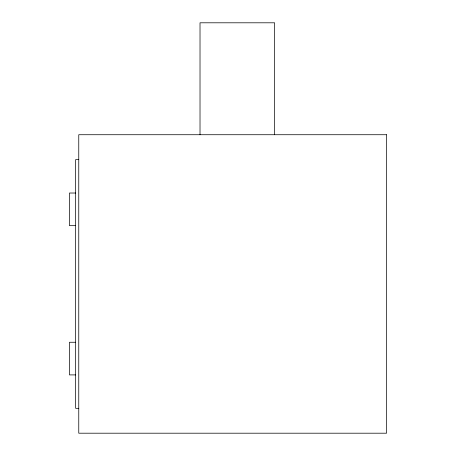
<?xml version="1.0" encoding="UTF-8"?>
<svg xmlns="http://www.w3.org/2000/svg" width="456" height="456" viewBox="0 0 456 456"><rect width="100%" height="100%" fill="white"/><g stroke="black" fill="none" stroke-linecap="round" stroke-linejoin="round"><path stroke-width="0.68" d="M78.763 159.6L75.656 159.6L75.656 408.325L78.763 408.325M75.656 193.025L69.437 193.025L69.437 225.669L75.656 225.669M75.656 342.257L69.437 342.257L69.437 374.906L75.656 374.906M274.637 134.725L274.637 22.8L200.019 22.8L200.019 134.725M386.563 134.725L78.763 134.725L78.763 433.2L386.563 433.2L386.563 134.725"/></g></svg>
